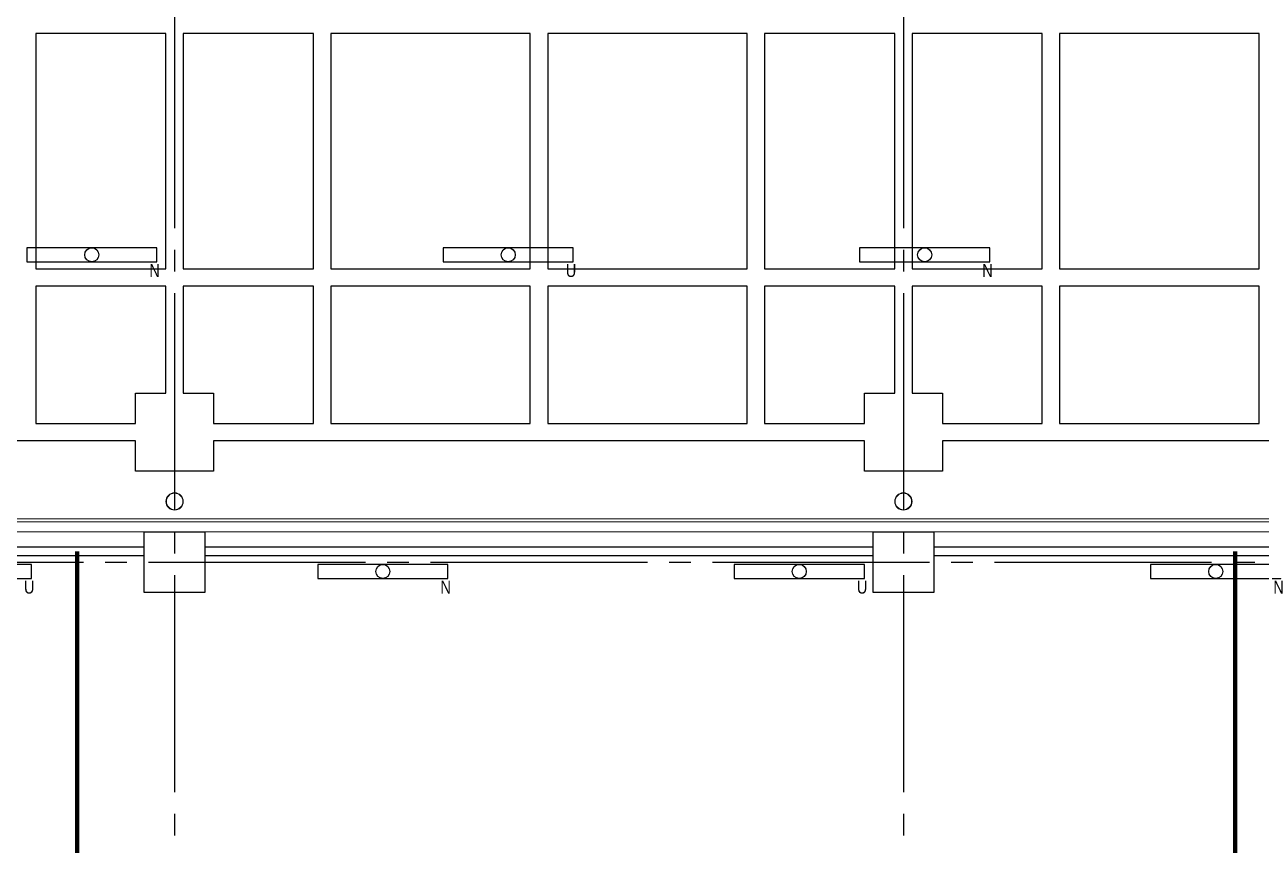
# Model space of a CAD drawing. Extents: x -17313 to 41501, y -1010 to 11880.
# Drawn here: x 4987 to 6412, y 8674 to 9620 of the extents above; entities that cross this region are included whole.
import ezdxf
from ezdxf.enums import TextEntityAlignment as Align

# ---------------------------------------------------------------- set-up
doc = ezdxf.new("R2010")
doc.units = 0
doc.header["$LTSCALE"] = 100
doc.linetypes.add('X-S-FAB-L10$0$COL-CEN-LIN', pattern=[3.25, 2.5, -0.25, 0.25, -0.25])
for name, color, linetype in [('0-xref', 8, 'Continuous'), ('188K-SM-03-F10-ARCH-PA-Y2257103$0$K-Divider-7.5', 53, 'Continuous'), ('188K-SM-03-F10-ARCH-PA-Y2257103$0$K-岩棉 2hr 7.5-非抗', 53, 'Continuous'), ('188K-SM-06-F10-ELEC-LIGHT-Y2257103$0$E-LIGHT(W)-N', 253, 'Continuous'), ('188K-SM-06-F10-ELEC-LIGHT-Y2257103$0$E-LIGHT(W)-U XLPE', 253, 'Continuous'), ('X-S-FAB-L10$0$0-DIM-TXT', 8, 'Continuous'), ('X-S-FAB-L10$0$A-OBJE-MEP', 8, 'Continuous'), ('X-S-FAB-L10$0$A-WALL-EX', 8, 'Continuous'), ('X-S-FAB-L10$0$BLOCK', 8, 'Continuous'), ('X-S-FAB-L10$0$CCL', 8, 'X-S-FAB-L10$0$COL-CEN-LIN'), ('X-S-FAB-L10$0$COL-S', 8, 'Continuous'), ('X-S-FAB-L10$0$Steel Frame-188K', 8, 'Continuous')]:
    doc.layers.add(name, color=color, linetype=linetype)
doc.styles.add('188K-SM-06-F10-ELEC-LIGHT-Y2257103$0$Standard', font='arial.ttf')
doc.styles.add('X-S-FAB-L10$0$CHINA', font='simplex.shx', dxfattribs={"width": 0.75, "bigfont": 'chineset.shx'})
doc.styles.add('X-S-FAB-L10$0$Standard', font='', dxfattribs={"width": 0.8})
doc.styles.add('X-S-FAB-L10$0$TG_NOTE_TEXT', font='simplex.shx', dxfattribs={"width": 0.75, "bigfont": 'chineset.shx'})
doc.styles.get('X-S-FAB-L10$0$Standard').set_extended_font_data('Microsoft JhengHei')

# ---------------------------------------------------------------- blocks, each defined once
blk = doc.blocks.new('X-S-FAB-L10$0$FAB2-L05')
at = {"layer": 'X-S-FAB-L10$0$CCL'}
for p, q in [((-21000, 11005), (-21000, 0)), ((-20160, 11005), (-20160, 0)), ((-26880, 9720), (1210, 9720))]:
    blk.add_line(p, q, dxfattribs=at)
at = {"layer": 'X-S-FAB-L10$0$COL-S'}
for points in [[(-21035, 9755), (-20965, 9755), (-20965, 9685), (-21035, 9685)], [(-20195, 9755), (-20125, 9755), (-20125, 9685), (-20195, 9685)]]:
    blk.add_lwpolyline(points, close=True, dxfattribs=at)
blk = doc.blocks.new('X-S-FAB-L10')
at = {"layer": 'X-S-FAB-L10$0$A-OBJE-MEP', "lineweight": 0, "flags": 128}
for points in [[(5169.5, 9070, 1), (5150.5, 9070, 1)], [(6009.5, 9070, 1), (5990.5, 9070, 1)]]:
    blk.add_lwpolyline(points, format="xyb", close=True, dxfattribs=at)
at = {"layer": 'X-S-FAB-L10$0$A-OBJE-MEP', "lineweight": 0}
for centre in [(5160, 9070), (6000, 9070)]:
    blk.add_circle(centre, 10, dxfattribs=at)
at = {"layer": 'X-S-FAB-L10$0$A-WALL-EX', "lineweight": 0}
blk.add_line((1800, 9046.5), (6815, 9046.5), dxfattribs=at)
at = {"layer": 'X-S-FAB-L10$0$A-WALL-EX', "lineweight": 0, "flags": 128}
for points in [[(6815, 9050), (1800, 9050)], [(1800, 9050), (6815, 9050)], [(1800, 9050), (6815, 9050)], [(1800, 9050), (6815, 9050)], [(1800, 9050), (6815, 9050)], [(1800, 9050), (6815, 9050)], [(1800, 9050), (6815, 9050)], [(1800, 9050), (6815, 9050)], [(1796.5, 9035), (6815, 9035)]]:
    blk.add_lwpolyline(points, dxfattribs=at)
at = {"layer": 'X-S-FAB-L10$0$COL-S'}
for p, q in [((5125, 9035), (5195, 9035)), ((5125, 8965), (5125, 9035)), ((5195, 9035), (5195, 8965)), ((5965, 9035), (6035, 9035)), ((5965, 8965), (5965, 9035)), ((6035, 9035), (6035, 8965)), ((5195, 8965), (5125, 8965)), ((6035, 8965), (5965, 8965))]:
    blk.add_line(p, q, dxfattribs=at)
at = {"layer": 'X-S-FAB-L10$0$Steel Frame-188K'}
blk.add_lwpolyline([(7670, 9396.1), (6850, 9396.1), (6850, 9195), (6885, 9195), (6885, 9105), (6795, 9105), (6795, 9140), (6045, 9140), (6045, 9105), (5955, 9105), (5955, 9140), (5205, 9140), (5205, 9105), (5115, 9105), (5115, 9140), (4365, 9140), (4365, 9105), (4275, 9105), (4275, 9140), (3438.5, 9140), (3438.5, 9105), (3348.5, 9105), (3348.5, 9140), (2685, 9140)], dxfattribs=at)
for points in [[(5150, 9609.6), (5000, 9609.6), (5000, 9338.3), (5150, 9338.3)], [(5320, 9609.6), (5170, 9609.6), (5170, 9338.3), (5320, 9338.3)], [(5570, 9609.6), (5340, 9609.6), (5340, 9338.3), (5570, 9338.3)], [(5820, 9609.6), (5590, 9609.6), (5590, 9338.3), (5820, 9338.3)], [(5990, 9609.6), (5840, 9609.6), (5840, 9338.3), (5990, 9338.3)], [(6160, 9609.6), (6010, 9609.6), (6010, 9338.3), (6160, 9338.3)], [(6410, 9609.6), (6180, 9609.6), (6180, 9338.3), (6410, 9338.3)], [(5150, 9318.3), (5000, 9318.3), (5000, 9160), (5115, 9160), (5115, 9195), (5150, 9195)], [(5320, 9318.3), (5170, 9318.3), (5170, 9195), (5205, 9195), (5205, 9160), (5320, 9160)], [(5570, 9318.3), (5340, 9318.3), (5340, 9160), (5570, 9160)], [(5820, 9318.3), (5590, 9318.3), (5590, 9160), (5820, 9160)], [(5990, 9318.3), (5840, 9318.3), (5840, 9160), (5955, 9160), (5955, 9195), (5990, 9195)], [(6160, 9318.3), (6010, 9318.3), (6010, 9195), (6045, 9195), (6045, 9160), (6160, 9160)], [(6410, 9318.3), (6180, 9318.3), (6180, 9160), (6410, 9160)]]:
    blk.add_lwpolyline(points, close=True, dxfattribs=at)
at = {"layer": 'X-S-FAB-L10$0$BLOCK'}
blk.add_blockref('X-S-FAB-L10$0$FAB2-L05', (26160, -720), dxfattribs=at)
at = {"style": 'X-S-FAB-L10$0$TG_NOTE_TEXT', "width": 0.5, "flags": 1}
for p in [(7463.3, 9020), (18268.3, 8649), (11197.8, 4800.2), (16485.8, 4800.2), (25420.3, 2635), (13360, 320, 0), (7463.3, -33.3)]:
    blk.add_attdef('WH', text='', height=20, dxfattribs=at).set_placement(p, align=Align.BOTTOM_LEFT)
at = {"width": 0.5}
for style, p in [('X-S-FAB-L10$0$TG_NOTE_TEXT', (7585, 9020)), ('X-S-FAB-L10$0$TG_NOTE_TEXT', (18390, 8649)), ('X-S-FAB-L10$0$TG_NOTE_TEXT', (11117.5, 4813.5)), ('X-S-FAB-L10$0$TG_NOTE_TEXT', (16607.5, 4813.5)), ('X-S-FAB-L10$0$TG_NOTE_TEXT', (25350, 2635)), ('X-S-FAB-L10$0$Standard', (13129.4, 325, 0)), ('X-S-FAB-L10$0$TG_NOTE_TEXT', (7585, -20))]:
    blk.add_attdef('DESC', text='', height=10, dxfattribs=dict(at, style=style)).set_placement(p, align=Align.BOTTOM_LEFT)
for tag, style, p in [('TYPE', 'X-S-FAB-L10$0$TG_NOTE_TEXT', (7619.3, 9020)), ('NO', 'X-S-FAB-L10$0$TG_NOTE_TEXT', (7650.1, 9020)), ('TYPE', 'X-S-FAB-L10$0$TG_NOTE_TEXT', (18424.2, 8649)), ('NO', 'X-S-FAB-L10$0$TG_NOTE_TEXT', (18455, 8649)), ('NO', 'X-S-FAB-L10$0$TG_NOTE_TEXT', (11088.6, 4813.5)), ('TYPE', 'X-S-FAB-L10$0$TG_NOTE_TEXT', (11151.8, 4813.5)), ('TYPE', 'X-S-FAB-L10$0$TG_NOTE_TEXT', (16641.8, 4813.5)), ('NO', 'X-S-FAB-L10$0$TG_NOTE_TEXT', (16672.6, 4813.5)), ('NO', 'X-S-FAB-L10$0$TG_NOTE_TEXT', (25313, 2635)), ('TYPE', 'X-S-FAB-L10$0$TG_NOTE_TEXT', (25350, 2635)), ('NO', 'X-S-FAB-L10$0$Standard', (13100, 320, 0)), ('TYPE', 'X-S-FAB-L10$0$Standard', (13129.4, 320, 0)), ('TYPE', 'X-S-FAB-L10$0$TG_NOTE_TEXT', (7619.3, -20)), ('NO', 'X-S-FAB-L10$0$TG_NOTE_TEXT', (7650.1, -20))]:
    blk.add_attdef(tag, text='', height=10, dxfattribs=dict(at, style=style)).set_placement(p, align=Align.BOTTOM_RIGHT)
at = {"style": 'X-S-FAB-L10$0$TG_NOTE_TEXT', "width": 0.5, "flags": 1}
for rotation, p in [(180, (43, 7480)), (180, (943, 7480)), (90, (24310, 3717.8)), (270, (17080, 1711.7))]:
    blk.add_attdef('WH', text='', height=20, rotation=rotation, dxfattribs=at).set_placement(p, align=Align.BOTTOM_LEFT)
at = {"width": 0.5}
for rotation, style, p in [(180, 'X-S-FAB-L10$0$Standard', (317.6, 7480)), (180, 'X-S-FAB-L10$0$Standard', (1217.6, 7480)), (90, 'X-S-FAB-L10$0$TG_NOTE_TEXT', (24310, 3647.5)), (270, 'X-S-FAB-L10$0$TG_NOTE_TEXT', (17080, 1605))]:
    blk.add_attdef('DESC', text='', height=10, rotation=rotation, dxfattribs=dict(at, style=style)).set_placement(p, align=Align.BOTTOM_LEFT)
for tag, rotation, style, p in [('TYPE', 180, 'X-S-FAB-L10$0$Standard', (317.6, 7480)), ('NO', 180, 'X-S-FAB-L10$0$Standard', (347, 7480)), ('TYPE', 180, 'X-S-FAB-L10$0$Standard', (1217.6, 7480)), ('NO', 180, 'X-S-FAB-L10$0$Standard', (1247, 7480)), ('TYPE', 90, 'X-S-FAB-L10$0$TG_NOTE_TEXT', (24310, 3647.5)), ('NO', 90, 'X-S-FAB-L10$0$TG_NOTE_TEXT', (24310, 3610.5)), ('TYPE', 270, 'X-S-FAB-L10$0$TG_NOTE_TEXT', (17080, 1605)), ('NO', 270, 'X-S-FAB-L10$0$TG_NOTE_TEXT', (17080, 1573))]:
    blk.add_attdef(tag, text='', height=10, rotation=rotation, dxfattribs=dict(at, style=style)).set_placement(p, align=Align.BOTTOM_RIGHT)
at = {"layer": 'X-S-FAB-L10$0$0-DIM-TXT', "style": 'X-S-FAB-L10$0$CHINA', "width": 0.75}
for p in [(667.4, 7855.1, -2689.4), (22627.4, 6728.8), (25644.7, 6728.8), (24778.8, 5569.1), (1118.3, 4980), (417.8, 4594.6), (23874.8, 4355), (22927.4, 4330.1), (23749.9, 3901.4), (417.8, 3765.2), (1118.3, 3730), (417.8, 3115.8), (536.9, 2227.8), (16909, 1782.7), (888.4, 880.5), (16977.4, 750), (18878.8, 750), (25641.2, 553.2), (21364, 526.9)]:
    blk.add_attdef('HIG', text='', height=80, dxfattribs=at).set_placement(p, align=Align.MIDDLE_LEFT)
blk = doc.blocks.new('*U261')
at = {"ltscale": 600}
blk.add_lwpolyline([(75, 8.1), (-75, 8.1), (-75, -8.1), (75, -8.1)], close=True, dxfattribs=at)
blk.add_circle((0, 0), 8.1, dxfattribs=at)
at = {"style": '188K-SM-06-F10-ELEC-LIGHT-Y2257103$0$Standard', "width": 0.8}
blk.add_text('N', height=15, rotation=360, dxfattribs=at).set_placement((78.5, -18.1), align=Align.MIDDLE_RIGHT)
blk = doc.blocks.new('*U262')
at = {"ltscale": 600}
blk.add_lwpolyline([(-75, -8.1), (75, -8.1), (75, 8.1), (-75, 8.1)], close=True, dxfattribs=at)
blk.add_circle((0, 0), 8.1, dxfattribs=at)
at = {"style": '188K-SM-06-F10-ELEC-LIGHT-Y2257103$0$Standard', "width": 0.8}
blk.add_text('U', height=15, rotation=360, dxfattribs=at).set_placement((78.5, -18.1), align=Align.MIDDLE_RIGHT)
blk = doc.blocks.new('188K-SM-06-F10-ELEC-LIGHT-Y2257103')
at = {"layer": '188K-SM-06-F10-ELEC-LIGHT-Y2257103$0$E-LIGHT(W)-N'}
for p in [(5064.5, 9354.4, 0), (6024.5, 9354.4, 0), (5400, 8989.4, 0), (6360, 8989.4, 0)]:
    blk.add_blockref('*U261', p, dxfattribs=at)
at = {"layer": '188K-SM-06-F10-ELEC-LIGHT-Y2257103$0$E-LIGHT(W)-U XLPE'}
for p in [(5544.5, 9354.4, 0), (4920, 8989.4, 0), (5880, 8989.4, 0)]:
    blk.add_blockref('*U262', p, dxfattribs=at)
blk = doc.blocks.new('188K-SM-03-F10-ARCH-PA-Y2257103')
at = {"layer": '188K-SM-03-F10-ARCH-PA-Y2257103$0$K-Divider-7.5', "const_width": 5, "elevation": 0}
for points in [[(5047.6, 8635), (5047.6, 9012.5)], [(6382.6, 8635), (6382.6, 9012.5)]]:
    blk.add_lwpolyline(points, dxfattribs=at)
at = {"layer": '188K-SM-03-F10-ARCH-PA-Y2257103$0$K-岩棉 2hr 7.5-非抗'}
for p, q in [((5125, 9017.5, 0), (4355, 9017.5, 0)), ((5965, 9017.5, 0), (5195, 9017.5, 0)), ((6805, 9017.5, 0), (6035, 9017.5, 0)), ((5125, 9007.5, 0), (4355, 9007.5, 0)), ((5965, 9007.5, 0), (5195, 9007.5, 0)), ((6805, 9007.5, 0), (6035, 9007.5, 0))]:
    blk.add_line(p, q, dxfattribs=at)

msp = doc.modelspace()

# ---------------------------------------------------------------- block references
at = {"layer": '0-xref'}
for name in ['X-S-FAB-L10', '188K-SM-06-F10-ELEC-LIGHT-Y2257103', '188K-SM-03-F10-ARCH-PA-Y2257103']:
    msp.add_blockref(name, (0, 0), dxfattribs=at)

doc.saveas('drawing.dxf')
